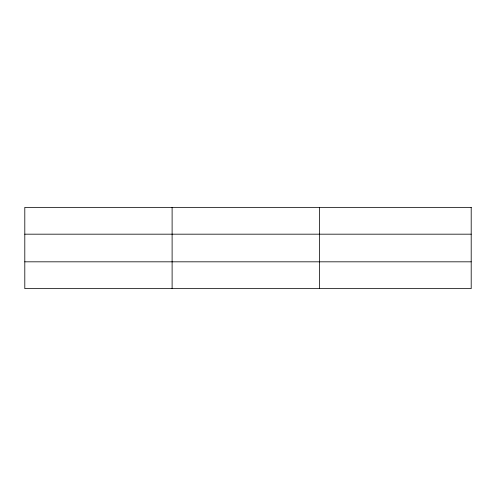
<?xml version="1.0" encoding="UTF-8"?>
<svg xmlns="http://www.w3.org/2000/svg" width="496" height="496" viewBox="0 0 496 496"><rect width="100%" height="100%" fill="white"/><g stroke="black" fill="none" stroke-linecap="round" stroke-linejoin="round"><path stroke-width="0.74" d="M172.112 207.365L172.112 288.635M319.424 207.365L319.424 288.635M24.8 234.18L471.2 234.18M24.8 261.82L471.2 261.82M471.2 207.365L471.2 288.635L24.8 288.635L24.8 207.365L471.2 207.365"/></g></svg>
